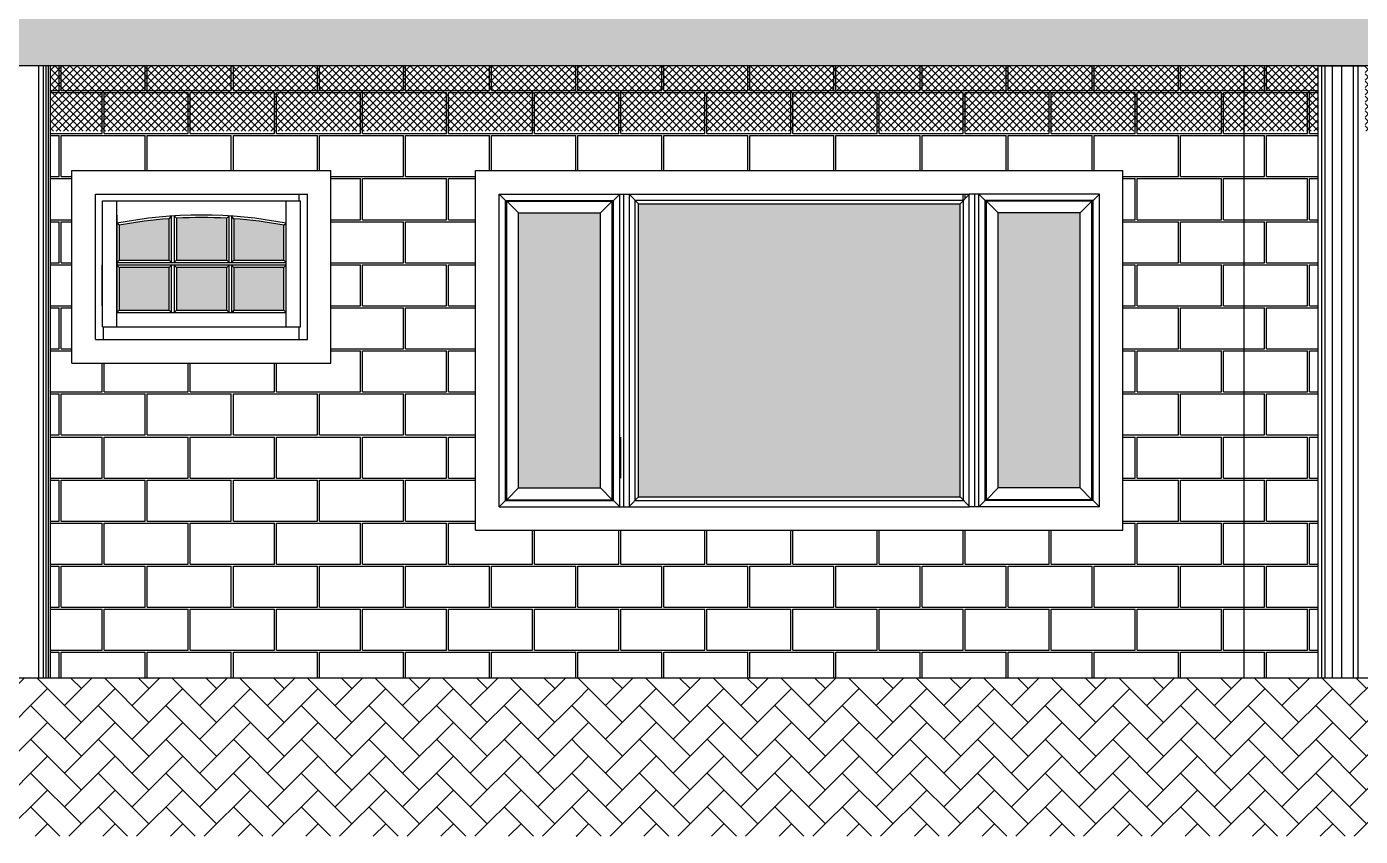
# Model space of a CAD drawing. Header units: millimetres. Extents: x 221 to 543, y -43 to 148.
# Drawn here: x 239.79 to 245.46, y 76.03 to 79.47 of the extents above; entities that cross this region are included whole.
import ezdxf

# ---------------------------------------------------------------- set-up
doc = ezdxf.new("R2010")
doc.units = ezdxf.units.MM
for name, color, linetype in [('02', 2, 'Continuous'), ('13010100', 7, 'Continuous'), ('1301020', 4, 'Continuous'), ('1301050', 3, 'Continuous')]:
    doc.layers.add(name, color=color, linetype=linetype)

msp = doc.modelspace()

# ---------------------------------------------------------------- hatches: boundary and pattern name
h = msp.add_hatch()
h.set_pattern_fill('ANSI37', color=252, scale=0.007, angle=90, style=0)
h.paths.add_polyline_path([(245.8994, 82.0313, -0.082544), (245.883, 82.0396), (245.8748, 82.0437), (245.9526, 81.8687), (247.7922, 81.8687), (247.7922, 82.0504), (247.747, 82.0504), (247.754, 82.0469), (247.754, 81.8969), (247.684, 81.8969), (247.3791, 82.0504), (247.3433, 82.0504, -0.489043), (247.255, 82.0504), (247.1458, 82.0504, -0.489043), (247.0574, 82.0504), (247.0095, 82.0504), (247.0165, 82.0469), (247.0165, 81.8969), (246.9465, 81.8969), (246.6416, 82.0504), (246.553, 82.0504, -0.489043), (246.4646, 82.0504), (246.3554, 82.0504, -0.489043), (246.267, 82.0504), (246.2293, 82.0504), (246.2364, 82.0469), (246.2364, 81.8969), (246.1664, 81.8969)])
h.paths.add_polyline_path([(245.0016, 82.0504), (244.2716, 82.0504), (244.2716, 81.8969), (244.2016, 81.8969), (244.2016, 82.0504), (243.4716, 82.0504), (243.4716, 81.8969), (243.4016, 81.8969), (243.4016, 82.0504), (242.6716, 82.0504), (242.6716, 81.8969), (242.6016, 81.8969), (242.6016, 82.0504), (241.8716, 82.0504), (241.8716, 81.8969), (241.8016, 81.8969), (241.8016, 82.0504), (241.7922, 82.0504), (241.7922, 81.8672), (245.8718, 81.8672), (245.8718, 82.0504), (245.8582, 82.0504), (245.8582, 81.8969), (245.7882, 81.8969), (245.7882, 82.0504), (245.0716, 82.0504), (245.0716, 81.8969), (245.0016, 81.8969)])
h.paths.add_polyline_path([(246.5922, 80.2084), (246.4422, 80.2084), (246.4422, 79.8504), (246.5922, 79.8504)])
h.paths.add_polyline_path([(245.8718, 82.0504), (245.8718, 80.376), (246.5922, 80.376), (246.5922, 80.4297)])
h.paths.add_polyline_path([(245.9922, 80.376), (245.8718, 80.376), (245.8718, 80.2084), (245.9922, 80.2084)])
h.paths.add_polyline_path([(246.1422, 80.376), (245.9922, 80.376), (245.9922, 80.2084), (246.1422, 80.2084)])
h.paths.add_polyline_path([(246.2922, 80.376), (246.1422, 80.376), (246.1422, 80.2084), (246.2922, 80.2084)])
h.paths.add_polyline_path([(246.4422, 80.376), (246.2922, 80.376), (246.2922, 80.2084), (246.4422, 80.2084)])
h.paths.add_polyline_path([(246.5922, 80.376), (246.4422, 80.376), (246.4422, 80.2084), (246.5922, 80.2084)])
h.paths.add_polyline_path([(246.6161, 80.376), (246.5922, 80.376), (246.5922, 80.2084), (246.6905, 80.2084)])
h.paths.add_polyline_path([(246.6905, 80.2084), (246.5922, 80.2084), (246.5922, 79.8504), (246.7422, 79.8504), (246.7422, 80.0922)])
h.paths.add_polyline_path([(246.7422, 80.0922), (246.7422, 79.8504), (246.8497, 79.8504)])
h.paths.add_polyline_path([(246.4422, 80.2084), (246.2922, 80.2084), (246.2922, 79.8504), (246.4422, 79.8504)])
h.paths.add_polyline_path([(246.2922, 80.2084), (246.1422, 80.2084), (246.1422, 79.8504), (246.2922, 79.8504)])
h.paths.add_polyline_path([(246.1422, 80.2084), (245.9922, 80.2084), (245.9922, 79.8504), (246.1422, 79.8504)])
h.paths.add_polyline_path([(245.9922, 80.2084), (245.8718, 80.2084), (245.8718, 79.8504), (245.9922, 79.8504)])
h.paths.add_polyline_path([(244.9638, 79.3003), (239.8922, 79.3002), (239.8922, 79.0229), (244.9638, 79.0229)])
h.paths.add_polyline_path([(245.278, 79.3003), (244.9638, 79.3003), (244.9638, 79.0229), (245.278, 79.0229)])
h.paths.add_polyline_path([(247.7922, 79.3004), (245.478, 79.3003), (245.478, 79.0229), (247.7922, 79.0229)])
h.paths.add_polyline_path([(247.8898, 79.0229), (247.7922, 79.0229), (247.7922, 76.7502), (248.3922, 76.7502), (248.3922, 76.7002), (248.6922, 76.7002), (248.6922, 76.7429)])
h = msp.add_hatch()
h.set_pattern_fill('AR-CONC', color=252, scale=0.002, style=0)
h.set_pattern_definition([(50, (0, 0), (0.36436934, -0.03187817), [0.0381, -0.4191]), (355, (0, 0), (-0.07048565, 0.3821133), [0.03048, -0.33528]), (100.451, (0.03036, -0.00266), (0.293885, 0.35023338), [0.03238, -0.35618]), (46.1842, (0, 0.1016), (0.5421581, -0.08408466), [0.05715, -0.62865]), (96.6356, (0.0452, 0.0946), (0.4748085, 0.4948511), [0.04857, -0.53427]), (351.184, (0, 0.1016), (0.4748092, 0.4948502), [0.04572, -0.50292]), (21, (0.0508, 0.0762), (0.30322976, -0.20453104), [0.0381, -0.4191]), (326, (0.0508, 0.0762), (0.12360406, 0.36837593), [0.03048, -0.33528]), (71.4514, (0.07607, 0.05916), (0.426833, 0.1638457), [0.03238, -0.35618]), (37.5, (0, 0), (0.006177207, 0.16911008), [0, -0.331216, 0, -0.34036, 0, -0.33655]), (7.5, (0, 0), (0.13363933, 0.20036115), [0, -0.194056, 0, -0.323596, 0, -0.12827]), (327.5, (-0.11328, 0), (0.27118119, -0.01145749), [0, -0.127, 0, -0.39624, 0, -0.52578]), (317.5, (-0.16408, 0), (0.29625836, 0.05085298), [0, -0.1651, 0, -0.263144, 0, -0.37338])])
h.paths.add_polyline_path([(248.6922, 79.3004), (248.6922, 79.3004), (248.8922, 79.3004), (248.8922, 79.5504), (239.6922, 79.5504), (239.6922, 79.3004), (239.8922, 79.3004), (239.8922, 79.3002)])
h = msp.add_hatch(color=253)
h.paths.add_polyline_path([(240.8851, 78.4442), (240.6728, 78.4442), (240.6728, 78.2632), (240.8851, 78.2632)])
h.paths.add_polyline_path([(240.6418, 78.4442), (240.4288, 78.4442), (240.4288, 78.2632), (240.6418, 78.2632)])
h.paths.add_polyline_path([(240.6418, 78.6532, 0.028235), (240.4288, 78.6532), (240.4288, 78.4752), (240.6418, 78.4752)])
h.paths.add_polyline_path([(240.8851, 78.6235, 0.028382), (240.6728, 78.6512), (240.6728, 78.4752), (240.8851, 78.4752)])
h.paths.add_polyline_path([(240.3978, 78.6512, 0.028475), (240.1848, 78.6235), (240.1848, 78.4752), (240.3978, 78.4752)])
h.paths.add_polyline_path([(240.3978, 78.4442), (240.1848, 78.4442), (240.1848, 78.2632), (240.3978, 78.2632)])
h.paths.add_polyline_path([(242.2298, 78.6761), (241.8815, 78.6761), (241.8815, 77.5077), (242.2298, 77.5077)])
h.paths.add_polyline_path([(243.7573, 78.7143), (242.3918, 78.7143), (242.3918, 77.4695), (243.7573, 77.4695)])
h.paths.add_polyline_path([(244.2675, 78.6761), (243.9192, 78.6761), (243.9192, 77.5077), (244.2675, 77.5077)])
h = msp.add_hatch(color=256)
h.paths.add_polyline_path([(242.4628, 78.7143), (242.3918, 78.7143), (242.3918, 77.4695), (242.4628, 77.4695)])
h.paths.add_polyline_path([(241.9313, 78.6761), (241.8815, 78.6761), (241.8815, 77.5077), (241.9313, 77.5077)])
h = msp.add_hatch()
h.set_pattern_fill('AR-HBONE', color=252, scale=0.001, style=0)
h.paths.add_polyline_path([(242.1319, 76.0281), (242.1319, 76.7002), (232.8011, 76.7002), (232.8011, 76.0281)])
h = msp.add_hatch()
h.set_pattern_fill('AR-HBONE', color=252, scale=0.001, style=0)
h.paths.add_polyline_path([(253.6294, 76.6002), (253.0267, 76.6002), (253.0267, 76.4595), (252.897, 76.4595), (252.897, 76.2991, -0.414214), (252.797, 76.1991), (252.597, 76.1991, -0.414214), (252.497, 76.2991), (252.497, 76.4595), (252.1459, 76.4595), (252.1459, 76.6002), (251.4855, 76.6002), (251.4855, 76.03), (253.6294, 76.03)])
h.paths.add_polyline_path([(251.4855, 76.6002), (250.7902, 76.6002), (250.7902, 76.7002), (248.0728, 76.7002), (248.0728, 76.03), (251.4855, 76.03)])
h.paths.add_polyline_path([(242.1319, 76.7002), (242.1319, 76.0281), (248.0742, 76.0281), (248.0742, 76.7002)])

# ---------------------------------------------------------------- linework, layer by layer
at = {"color": 252}
for p, q in [((239.8418, 79.3004), (239.8418, 76.7004)), ((239.8617, 79.3004), (239.8617, 76.7004)), ((239.874, 79.3004), (239.874, 76.7004)), ((239.8838, 79.3004), (239.8838, 76.7004)), ((239.93, 79.1956), (239.93, 79.3002)), ((239.9386, 79.1956), (239.9386, 79.3002)), ((240.2957, 79.1956), (240.2957, 79.3002)), ((240.3043, 79.1956), (240.3043, 79.3002)), ((240.6615, 79.1956), (240.6615, 79.3002)), ((240.6701, 79.1956), (240.6701, 79.3002)), ((241.0273, 79.1956), (241.0273, 79.3003)), ((241.0358, 79.1956), (241.0358, 79.3003)), ((241.393, 79.1956), (241.393, 79.3003)), ((241.4016, 79.1956), (241.4016, 79.3003)), ((241.7588, 79.1956), (241.7588, 79.3003)), ((241.7674, 79.1956), (241.7674, 79.3003)), ((242.1245, 79.1956), (242.1245, 79.3003)), ((242.1331, 79.1956), (242.1331, 79.3003)), ((242.4903, 79.1956), (242.4903, 79.3003)), ((242.4989, 79.1956), (242.4989, 79.3003)), ((242.8561, 79.1956), (242.8561, 79.3003)), ((242.8646, 79.1956), (242.8646, 79.3003)), ((243.2218, 79.1956), (243.2218, 79.3003)), ((243.2304, 79.1956), (243.2304, 79.3003)), ((243.5876, 79.1956), (243.5876, 79.3003)), ((243.5962, 79.1956), (243.5962, 79.3003)), ((243.9533, 79.1956), (243.9533, 79.3003)), ((243.9619, 79.1956), (243.9619, 79.3003)), ((244.3191, 79.1956), (244.3191, 79.3003)), ((244.3277, 79.1956), (244.3277, 79.3003)), ((244.6849, 79.1956), (244.6849, 79.3003)), ((244.6934, 79.1956), (244.6934, 79.3003)), ((245.0506, 79.1956), (245.0506, 79.3003)), ((245.0592, 79.1956), (245.0592, 79.3003)), ((245.2929, 79.2986), (245.2929, 76.6986)), ((245.3079, 79.2986), (245.3079, 76.6986)), ((245.3378, 79.2986), (245.3378, 76.6986)), ((245.3777, 79.2986), (245.3777, 76.6986)), ((245.4276, 79.2986), (245.4276, 76.6986)), ((245.4475, 79.2986), (245.4475, 76.6986)), ((239.8922, 79.1956), (239.93, 79.1956)), ((239.8922, 79.187), (240.1129, 79.187)), ((239.9386, 79.1956), (240.2957, 79.1956)), ((240.1129, 79.0127), (240.1129, 79.187)), ((240.1214, 79.187), (240.4786, 79.187)), ((240.1214, 79.0127), (240.1214, 79.187)), ((240.3043, 79.1956), (240.6615, 79.1956)), ((240.4786, 79.0127), (240.4786, 79.187)), ((240.4872, 79.187), (240.8444, 79.187)), ((240.4872, 79.0127), (240.4872, 79.187)), ((240.6701, 79.1956), (241.0273, 79.1956)), ((240.8444, 79.0127), (240.8444, 79.187)), ((240.853, 79.187), (241.2101, 79.187)), ((240.853, 79.0127), (240.853, 79.187)), ((241.0358, 79.1956), (241.393, 79.1956)), ((241.2101, 79.0127), (241.2101, 79.187)), ((241.2187, 79.187), (241.5759, 79.187)), ((241.2187, 79.0127), (241.2187, 79.187)), ((241.4016, 79.1956), (241.7588, 79.1956)), ((241.5759, 79.0127), (241.5759, 79.187)), ((241.5845, 79.187), (241.9417, 79.187)), ((241.5845, 79.0127), (241.5845, 79.187)), ((241.7674, 79.1956), (242.1245, 79.1956)), ((241.9417, 79.0127), (241.9417, 79.187)), ((241.9502, 79.187), (242.3074, 79.187)), ((241.9502, 79.0127), (241.9502, 79.187)), ((242.1331, 79.1956), (242.4903, 79.1956)), ((242.3074, 79.0127), (242.3074, 79.187)), ((242.316, 79.187), (242.6732, 79.187)), ((242.316, 79.0127), (242.316, 79.187)), ((242.4989, 79.1956), (242.8561, 79.1956)), ((242.6732, 79.0127), (242.6732, 79.187)), ((242.6818, 79.187), (243.0389, 79.187)), ((242.6818, 79.0127), (242.6818, 79.187)), ((242.8646, 79.1956), (243.2218, 79.1956)), ((243.0389, 79.0127), (243.0389, 79.187)), ((243.0475, 79.187), (243.4047, 79.187)), ((243.0475, 79.0127), (243.0475, 79.187)), ((243.2304, 79.1956), (243.5876, 79.1956)), ((243.4047, 79.0127), (243.4047, 79.187)), ((243.4133, 79.187), (243.7705, 79.187)), ((243.4133, 79.0127), (243.4133, 79.187)), ((243.5962, 79.1956), (243.9533, 79.1956)), ((243.7705, 79.0127), (243.7705, 79.187)), ((243.779, 79.187), (244.1362, 79.187)), ((243.779, 79.0127), (243.779, 79.187)), ((243.9619, 79.1956), (244.3191, 79.1956)), ((244.1362, 79.0127), (244.1362, 79.187)), ((244.1448, 79.187), (244.502, 79.187)), ((244.1448, 79.0127), (244.1448, 79.187)), ((244.3277, 79.1956), (244.6849, 79.1956)), ((244.502, 79.0127), (244.502, 79.187)), ((244.5106, 79.187), (244.8677, 79.187)), ((244.5106, 79.0127), (244.5106, 79.187)), ((244.6934, 79.1956), (244.9638, 79.1956)), ((244.8677, 79.0127), (244.8677, 79.187)), ((244.8763, 79.187), (244.9638, 79.187)), ((244.8763, 79.0127), (244.8763, 79.187)), ((244.9638, 79.1956), (245.0506, 79.1956)), ((244.9638, 79.187), (245.2335, 79.187)), ((245.0592, 79.1956), (245.278, 79.1956)), ((245.2335, 79.0127), (245.2335, 79.187)), ((245.2421, 79.187), (245.278, 79.187)), ((245.2421, 79.0127), (245.2421, 79.187)), ((239.8922, 79.0127), (240.1129, 79.0127)), ((239.8922, 79.0042), (239.93, 79.0042)), ((239.93, 78.8299), (239.93, 79.0042)), ((239.9386, 79.0042), (240.2957, 79.0042)), ((239.9386, 78.8299), (239.9386, 79.0042)), ((240.1214, 79.0127), (240.4786, 79.0127)), ((240.2957, 78.8557), (240.2957, 79.0042)), ((240.3043, 79.0042), (240.6615, 79.0042)), ((240.3043, 78.8557), (240.3043, 79.0042)), ((240.4872, 79.0127), (240.8444, 79.0127)), ((240.6615, 78.8557), (240.6615, 79.0042)), ((240.6701, 79.0042), (241.0273, 79.0042)), ((240.6701, 78.8557), (240.6701, 79.0042)), ((240.853, 79.0127), (241.2101, 79.0127)), ((241.0273, 78.8557), (241.0273, 79.0042)), ((241.0358, 79.0042), (241.393, 79.0042)), ((241.0358, 78.8557), (241.0358, 79.0042)), ((241.2187, 79.0127), (241.5759, 79.0127)), ((241.393, 78.8299), (241.393, 79.0042)), ((241.4016, 79.0042), (241.7588, 79.0042)), ((241.4016, 78.8299), (241.4016, 79.0042)), ((241.5845, 79.0127), (241.9417, 79.0127)), ((241.7588, 78.8557), (241.7588, 79.0042)), ((241.7674, 79.0042), (242.1245, 79.0042)), ((241.7674, 78.8557), (241.7674, 79.0042)), ((241.9502, 79.0127), (242.3074, 79.0127)), ((242.1245, 78.8557), (242.1245, 79.0042)), ((242.1331, 79.0042), (242.4903, 79.0042)), ((242.1331, 78.8557), (242.1331, 79.0042)), ((242.316, 79.0127), (242.6732, 79.0127)), ((242.4903, 78.8557), (242.4903, 79.0042)), ((242.4989, 79.0042), (242.8561, 79.0042)), ((242.4989, 78.8557), (242.4989, 79.0042)), ((242.6818, 79.0127), (243.0389, 79.0127)), ((242.8561, 78.8557), (242.8561, 79.0042)), ((242.8646, 79.0042), (243.2218, 79.0042)), ((242.8646, 78.8557), (242.8646, 79.0042)), ((243.0475, 79.0127), (243.4047, 79.0127)), ((243.2218, 78.8557), (243.2218, 79.0042)), ((243.2304, 79.0042), (243.5876, 79.0042)), ((243.2304, 78.8557), (243.2304, 79.0042)), ((243.4133, 79.0127), (243.7705, 79.0127)), ((243.5876, 78.8557), (243.5876, 79.0042)), ((243.5962, 79.0042), (243.9533, 79.0042)), ((243.5962, 78.8557), (243.5962, 79.0042)), ((243.779, 79.0127), (244.1362, 79.0127)), ((243.9533, 78.8557), (243.9533, 79.0042)), ((243.9619, 79.0042), (244.3191, 79.0042)), ((243.9619, 78.8557), (243.9619, 79.0042)), ((244.1448, 79.0127), (244.502, 79.0127)), ((244.3191, 78.8557), (244.3191, 79.0042)), ((244.3277, 79.0042), (244.6849, 79.0042)), ((244.3277, 78.8557), (244.3277, 79.0042)), ((244.5106, 79.0127), (244.8677, 79.0127)), ((244.6849, 78.8299), (244.6849, 79.0042)), ((244.6934, 79.0042), (244.9638, 79.0042)), ((244.6934, 78.8299), (244.6934, 79.0042)), ((244.8763, 79.0127), (244.9638, 79.0127)), ((244.9638, 79.0127), (245.2335, 79.0127)), ((244.9638, 79.0042), (245.0506, 79.0042)), ((245.0506, 78.8299), (245.0506, 79.0042)), ((245.0592, 79.0042), (245.278, 79.0042)), ((245.0592, 78.8299), (245.0592, 79.0042)), ((245.2421, 79.0127), (245.278, 79.0127)), ((239.8922, 78.8299), (239.93, 78.8299)), ((239.8922, 78.8213), (239.9838, 78.8213)), ((239.9386, 78.8299), (239.9838, 78.8299)), ((241.0848, 78.8299), (241.393, 78.8299)), ((241.0848, 78.8213), (241.2101, 78.8213)), ((241.2101, 78.647), (241.2101, 78.8213)), ((241.2187, 78.8213), (241.5759, 78.8213)), ((241.2187, 78.647), (241.2187, 78.8213)), ((241.4016, 78.8299), (241.6995, 78.8299)), ((241.5759, 78.647), (241.5759, 78.8213)), ((241.5845, 78.8213), (241.6995, 78.8213)), ((241.5845, 78.647), (241.5845, 78.8213)), ((244.4495, 78.8299), (244.6849, 78.8299)), ((244.4495, 78.8213), (244.502, 78.8213)), ((244.502, 78.647), (244.502, 78.8213)), ((244.5106, 78.8213), (244.8677, 78.8213)), ((244.5106, 78.647), (244.5106, 78.8213)), ((244.6934, 78.8299), (244.9638, 78.8299)), ((244.8677, 78.647), (244.8677, 78.8213)), ((244.8763, 78.8213), (244.9638, 78.8213)), ((244.8763, 78.647), (244.8763, 78.8213)), ((244.9638, 78.8299), (245.0506, 78.8299)), ((244.9638, 78.8213), (245.2335, 78.8213)), ((245.0592, 78.8299), (245.278, 78.8299)), ((245.2335, 78.647), (245.2335, 78.8213)), ((245.2421, 78.8213), (245.278, 78.8213)), ((245.2421, 78.647), (245.2421, 78.8213)), ((242.3074, 78.7513), (242.3074, 78.7557)), ((243.7705, 78.7294), (243.7705, 78.7557)), ((243.779, 78.7361), (243.779, 78.7557)), ((239.8922, 78.647), (239.9838, 78.647)), ((241.0848, 78.647), (241.2101, 78.647)), ((241.2187, 78.647), (241.5759, 78.647)), ((241.5845, 78.647), (241.6995, 78.647)), ((244.4495, 78.647), (244.502, 78.647)), ((244.5106, 78.647), (244.8677, 78.647)), ((244.8763, 78.647), (244.9638, 78.647)), ((244.9638, 78.647), (245.2335, 78.647)), ((245.2421, 78.647), (245.278, 78.647)), ((239.8922, 78.6384), (239.93, 78.6384)), ((239.93, 78.4641), (239.93, 78.6384)), ((239.9386, 78.6384), (239.9838, 78.6384)), ((239.9386, 78.4641), (239.9386, 78.6384)), ((241.0848, 78.6384), (241.393, 78.6384)), ((241.393, 78.4641), (241.393, 78.6384)), ((241.4016, 78.6384), (241.6995, 78.6384)), ((241.4016, 78.4641), (241.4016, 78.6384)), ((244.4495, 78.6384), (244.6849, 78.6384)), ((244.6849, 78.4641), (244.6849, 78.6384)), ((244.6934, 78.6384), (244.9638, 78.6384)), ((244.6934, 78.4641), (244.6934, 78.6384)), ((244.9638, 78.6384), (245.0506, 78.6384)), ((245.0506, 78.4641), (245.0506, 78.6384)), ((245.0592, 78.6384), (245.278, 78.6384)), ((245.0592, 78.4641), (245.0592, 78.6384)), ((239.8922, 78.4641), (239.93, 78.4641)), ((239.8922, 78.4555), (239.9838, 78.4555)), ((239.9386, 78.4641), (239.9838, 78.4641)), ((240.1129, 78.2812), (240.1129, 78.4555)), ((241.0848, 78.4641), (241.393, 78.4641)), ((241.0848, 78.4555), (241.2101, 78.4555)), ((241.2101, 78.2812), (241.2101, 78.4555)), ((241.2187, 78.4555), (241.5759, 78.4555)), ((241.2187, 78.2812), (241.2187, 78.4555)), ((241.4016, 78.4641), (241.6995, 78.4641)), ((241.5759, 78.2812), (241.5759, 78.4555)), ((241.5845, 78.4555), (241.6995, 78.4555)), ((241.5845, 78.2812), (241.5845, 78.4555)), ((244.4495, 78.4641), (244.6849, 78.4641)), ((244.4495, 78.4555), (244.502, 78.4555)), ((244.502, 78.2812), (244.502, 78.4555)), ((244.5106, 78.4555), (244.8677, 78.4555)), ((244.5106, 78.2812), (244.5106, 78.4555)), ((244.6934, 78.4641), (244.9638, 78.4641)), ((244.8677, 78.2812), (244.8677, 78.4555)), ((244.8763, 78.4555), (244.9638, 78.4555)), ((244.8763, 78.2812), (244.8763, 78.4555)), ((244.9638, 78.4641), (245.0506, 78.4641)), ((244.9638, 78.4555), (245.2335, 78.4555)), ((245.0592, 78.4641), (245.278, 78.4641)), ((245.2335, 78.2812), (245.2335, 78.4555)), ((245.2421, 78.4555), (245.278, 78.4555)), ((245.2421, 78.2812), (245.2421, 78.4555)), ((239.8922, 78.2812), (239.9838, 78.2812)), ((239.8922, 78.2726), (239.93, 78.2726)), ((239.93, 78.0983), (239.93, 78.2726)), ((239.9386, 78.2726), (239.9838, 78.2726)), ((239.9386, 78.0983), (239.9386, 78.2726)), ((240.6615, 78.2519), (240.6615, 78.2532)), ((240.6701, 78.2532), (240.6701, 78.2605)), ((241.0848, 78.2812), (241.2101, 78.2812)), ((241.0848, 78.2726), (241.393, 78.2726)), ((241.2187, 78.2812), (241.5759, 78.2812)), ((241.393, 78.0983), (241.393, 78.2726)), ((241.4016, 78.2726), (241.6995, 78.2726)), ((241.4016, 78.0983), (241.4016, 78.2726)), ((241.5845, 78.2812), (241.6995, 78.2812)), ((244.4495, 78.2812), (244.502, 78.2812)), ((244.4495, 78.2726), (244.6849, 78.2726)), ((244.5106, 78.2812), (244.8677, 78.2812)), ((244.6849, 78.0983), (244.6849, 78.2726)), ((244.6934, 78.2726), (244.9638, 78.2726)), ((244.6934, 78.0983), (244.6934, 78.2726)), ((244.8763, 78.2812), (244.9638, 78.2812)), ((244.9638, 78.2812), (245.2335, 78.2812)), ((244.9638, 78.2726), (245.0506, 78.2726)), ((245.0506, 78.0983), (245.0506, 78.2726)), ((245.0592, 78.2726), (245.278, 78.2726)), ((245.0592, 78.0983), (245.0592, 78.2726)), ((245.2421, 78.2812), (245.278, 78.2812)), ((239.8922, 78.0983), (239.93, 78.0983)), ((239.8922, 78.0898), (239.9838, 78.0898)), ((239.9386, 78.0983), (239.9838, 78.0983)), ((241.0848, 78.0983), (241.393, 78.0983)), ((241.0848, 78.0898), (241.2101, 78.0898)), ((241.2101, 77.9155), (241.2101, 78.0898)), ((241.2187, 78.0898), (241.5759, 78.0898)), ((241.2187, 77.9155), (241.2187, 78.0898)), ((241.4016, 78.0983), (241.6995, 78.0983)), ((241.5759, 77.9155), (241.5759, 78.0898)), ((241.5845, 78.0898), (241.6995, 78.0898)), ((241.5845, 77.9155), (241.5845, 78.0898)), ((244.4495, 78.0983), (244.6849, 78.0983)), ((244.4495, 78.0898), (244.502, 78.0898)), ((244.502, 77.9155), (244.502, 78.0898)), ((244.5106, 78.0898), (244.8677, 78.0898)), ((244.5106, 77.9155), (244.5106, 78.0898)), ((244.6934, 78.0983), (244.9638, 78.0983)), ((244.8677, 77.9155), (244.8677, 78.0898)), ((244.8763, 78.0898), (244.9638, 78.0898)), ((244.8763, 77.9155), (244.8763, 78.0898)), ((244.9638, 78.0983), (245.0506, 78.0983)), ((244.9638, 78.0898), (245.2335, 78.0898)), ((245.0592, 78.0983), (245.278, 78.0983)), ((245.2335, 77.9155), (245.2335, 78.0898)), ((245.2421, 78.0898), (245.278, 78.0898)), ((245.2421, 77.9155), (245.2421, 78.0898)), ((240.1129, 77.9155), (240.1129, 78.0377)), ((240.1214, 77.9155), (240.1214, 78.0377)), ((240.4786, 77.9155), (240.4786, 78.0377)), ((240.4872, 77.9155), (240.4872, 78.0377)), ((240.8444, 77.9155), (240.8444, 78.0377)), ((240.853, 77.9155), (240.853, 78.0377)), ((239.8922, 77.9155), (240.1129, 77.9155)), ((240.1214, 77.9155), (240.4786, 77.9155)), ((240.4872, 77.9155), (240.8444, 77.9155)), ((240.853, 77.9155), (241.2101, 77.9155)), ((241.2187, 77.9155), (241.5759, 77.9155)), ((241.5845, 77.9155), (241.6995, 77.9155)), ((244.4495, 77.9155), (244.502, 77.9155)), ((244.5106, 77.9155), (244.8677, 77.9155)), ((244.8763, 77.9155), (244.9638, 77.9155)), ((244.9638, 77.9155), (245.2335, 77.9155)), ((245.2421, 77.9155), (245.278, 77.9155)), ((239.8922, 77.9069), (239.93, 77.9069)), ((239.93, 77.7326), (239.93, 77.9069)), ((239.9386, 77.9069), (240.2957, 77.9069)), ((239.9386, 77.7326), (239.9386, 77.9069)), ((240.2957, 77.7326), (240.2957, 77.9069)), ((240.3043, 77.9069), (240.6615, 77.9069)), ((240.3043, 77.7326), (240.3043, 77.9069)), ((240.6615, 77.7326), (240.6615, 77.9069)), ((240.6701, 77.9069), (241.0273, 77.9069)), ((240.6701, 77.7326), (240.6701, 77.9069)), ((241.0273, 77.7326), (241.0273, 77.9069)), ((241.0358, 77.9069), (241.393, 77.9069)), ((241.0358, 77.7326), (241.0358, 77.9069)), ((241.393, 77.7326), (241.393, 77.9069)), ((241.4016, 77.9069), (241.6995, 77.9069)), ((241.4016, 77.7326), (241.4016, 77.9069)), ((244.4495, 77.9069), (244.6849, 77.9069)), ((244.6849, 77.7326), (244.6849, 77.9069)), ((244.6934, 77.9069), (244.9638, 77.9069)), ((244.6934, 77.7326), (244.6934, 77.9069)), ((244.9638, 77.9069), (245.0506, 77.9069)), ((245.0506, 77.7326), (245.0506, 77.9069)), ((245.0592, 77.9069), (245.278, 77.9069)), ((245.0592, 77.7326), (245.0592, 77.9069)), ((239.8922, 77.7326), (239.93, 77.7326)), ((239.8922, 77.724), (240.1129, 77.724)), ((239.9386, 77.7326), (240.2957, 77.7326)), ((240.1129, 77.5497), (240.1129, 77.724)), ((240.1214, 77.724), (240.4786, 77.724)), ((240.1214, 77.5497), (240.1214, 77.724)), ((240.3043, 77.7326), (240.6615, 77.7326)), ((240.4786, 77.5497), (240.4786, 77.724)), ((240.4872, 77.724), (240.8444, 77.724)), ((240.4872, 77.5497), (240.4872, 77.724)), ((240.6701, 77.7326), (241.0273, 77.7326)), ((240.8444, 77.5497), (240.8444, 77.724)), ((240.853, 77.724), (241.2101, 77.724)), ((240.853, 77.5497), (240.853, 77.724)), ((241.0358, 77.7326), (241.393, 77.7326)), ((241.2101, 77.5497), (241.2101, 77.724)), ((241.2187, 77.724), (241.5759, 77.724)), ((241.2187, 77.5497), (241.2187, 77.724)), ((241.4016, 77.7326), (241.6995, 77.7326)), ((241.5759, 77.5497), (241.5759, 77.724)), ((241.5845, 77.724), (241.6995, 77.724)), ((241.5845, 77.5497), (241.5845, 77.724)), ((242.316, 77.5497), (242.316, 77.724)), ((244.4495, 77.7326), (244.6849, 77.7326)), ((244.4495, 77.724), (244.502, 77.724)), ((244.502, 77.5497), (244.502, 77.724)), ((244.5106, 77.724), (244.8677, 77.724)), ((244.5106, 77.5497), (244.5106, 77.724)), ((244.6934, 77.7326), (244.9638, 77.7326)), ((244.8677, 77.5497), (244.8677, 77.724)), ((244.8763, 77.724), (244.9638, 77.724)), ((244.8763, 77.5497), (244.8763, 77.724)), ((244.9638, 77.7326), (245.0506, 77.7326)), ((244.9638, 77.724), (245.2335, 77.724)), ((245.0592, 77.7326), (245.278, 77.7326)), ((245.2335, 77.5497), (245.2335, 77.724)), ((245.2421, 77.724), (245.278, 77.724)), ((245.2421, 77.5497), (245.2421, 77.724)), ((239.8922, 77.5497), (240.1129, 77.5497)), ((239.8922, 77.5411), (239.93, 77.5411)), ((239.93, 77.3668), (239.93, 77.5411)), ((239.9386, 77.5411), (240.2957, 77.5411)), ((239.9386, 77.3668), (239.9386, 77.5411)), ((240.1214, 77.5497), (240.4786, 77.5497)), ((240.2957, 77.3668), (240.2957, 77.5411)), ((240.3043, 77.5411), (240.6615, 77.5411)), ((240.3043, 77.3668), (240.3043, 77.5411)), ((240.4872, 77.5497), (240.8444, 77.5497)), ((240.6615, 77.3668), (240.6615, 77.5411)), ((240.6701, 77.5411), (241.0273, 77.5411)), ((240.6701, 77.3668), (240.6701, 77.5411)), ((240.853, 77.5497), (241.2101, 77.5497)), ((241.0273, 77.3668), (241.0273, 77.5411)), ((241.0358, 77.5411), (241.393, 77.5411)), ((241.0358, 77.3668), (241.0358, 77.5411)), ((241.2187, 77.5497), (241.5759, 77.5497)), ((241.393, 77.3668), (241.393, 77.5411)), ((241.4016, 77.5411), (241.6995, 77.5411)), ((241.4016, 77.3668), (241.4016, 77.5411)), ((241.5845, 77.5497), (241.6995, 77.5497)), ((244.4495, 77.5497), (244.502, 77.5497)), ((244.4495, 77.5411), (244.6849, 77.5411)), ((244.5106, 77.5497), (244.8677, 77.5497)), ((244.6849, 77.3668), (244.6849, 77.5411)), ((244.6934, 77.5411), (244.9638, 77.5411)), ((244.6934, 77.3668), (244.6934, 77.5411)), ((244.8763, 77.5497), (244.9638, 77.5497)), ((244.9638, 77.5497), (245.2335, 77.5497)), ((244.9638, 77.5411), (245.0506, 77.5411)), ((245.0506, 77.3668), (245.0506, 77.5411)), ((245.0592, 77.5411), (245.278, 77.5411)), ((245.0592, 77.3668), (245.0592, 77.5411)), ((245.2421, 77.5497), (245.278, 77.5497)), ((244.3191, 77.4577), (244.3191, 77.4585)), ((239.8922, 77.3668), (239.93, 77.3668)), ((239.8922, 77.3582), (240.1129, 77.3582)), ((239.9386, 77.3668), (240.2957, 77.3668)), ((240.1129, 77.1839), (240.1129, 77.3582)), ((240.1214, 77.3582), (240.4786, 77.3582)), ((240.1214, 77.1839), (240.1214, 77.3582)), ((240.3043, 77.3668), (240.6615, 77.3668)), ((240.4786, 77.1839), (240.4786, 77.3582)), ((240.4872, 77.3582), (240.8444, 77.3582)), ((240.4872, 77.1839), (240.4872, 77.3582)), ((240.6701, 77.3668), (241.0273, 77.3668)), ((240.8444, 77.1839), (240.8444, 77.3582)), ((240.853, 77.3582), (241.2101, 77.3582)), ((240.853, 77.1839), (240.853, 77.3582)), ((241.0358, 77.3668), (241.393, 77.3668)), ((241.2101, 77.1839), (241.2101, 77.3582)), ((241.2187, 77.3582), (241.5759, 77.3582)), ((241.2187, 77.1839), (241.2187, 77.3582)), ((241.4016, 77.3668), (241.6995, 77.3668)), ((241.5759, 77.1839), (241.5759, 77.3582)), ((241.5845, 77.3582), (241.6995, 77.3582)), ((241.5845, 77.1839), (241.5845, 77.3582)), ((244.4495, 77.3668), (244.6849, 77.3668)), ((244.4495, 77.3582), (244.502, 77.3582)), ((244.502, 77.1839), (244.502, 77.3582)), ((244.5106, 77.3582), (244.8677, 77.3582)), ((244.5106, 77.1839), (244.5106, 77.3582)), ((244.6934, 77.3668), (244.9638, 77.3668)), ((244.8677, 77.1839), (244.8677, 77.3582)), ((244.8763, 77.3582), (244.9638, 77.3582)), ((244.8763, 77.1839), (244.8763, 77.3582)), ((244.9638, 77.3668), (245.0506, 77.3668)), ((244.9638, 77.3582), (245.2335, 77.3582)), ((245.0592, 77.3668), (245.278, 77.3668)), ((245.2335, 77.1839), (245.2335, 77.3582)), ((245.2421, 77.3582), (245.278, 77.3582)), ((245.2421, 77.1839), (245.2421, 77.3582)), ((241.9417, 77.1839), (241.9417, 77.3281)), ((241.9502, 77.1839), (241.9502, 77.3281)), ((242.3074, 77.1839), (242.3074, 77.3281)), ((242.316, 77.1839), (242.316, 77.3281)), ((242.6732, 77.1839), (242.6732, 77.3281)), ((242.6818, 77.1839), (242.6818, 77.3281)), ((243.0389, 77.1839), (243.0389, 77.3281)), ((243.0475, 77.1839), (243.0475, 77.3281)), ((243.4047, 77.1839), (243.4047, 77.3281)), ((243.4133, 77.1839), (243.4133, 77.3281)), ((243.7705, 77.1839), (243.7705, 77.3281)), ((243.779, 77.1839), (243.779, 77.3281)), ((244.1362, 77.1839), (244.1362, 77.3281)), ((244.1448, 77.1839), (244.1448, 77.3281)), ((239.8922, 77.1839), (240.1129, 77.1839)), ((239.8922, 77.1754), (239.93, 77.1754)), ((239.93, 77.0011), (239.93, 77.1754)), ((239.9386, 77.1754), (240.2957, 77.1754)), ((239.9386, 77.0011), (239.9386, 77.1754)), ((240.1214, 77.1839), (240.4786, 77.1839)), ((240.2957, 77.0011), (240.2957, 77.1754)), ((240.3043, 77.1754), (240.6615, 77.1754)), ((240.3043, 77.0011), (240.3043, 77.1754)), ((240.4872, 77.1839), (240.8444, 77.1839)), ((240.6615, 77.0011), (240.6615, 77.1754)), ((240.6701, 77.1754), (241.0273, 77.1754)), ((240.6701, 77.0011), (240.6701, 77.1754)), ((240.853, 77.1839), (241.2101, 77.1839)), ((241.0273, 77.0011), (241.0273, 77.1754)), ((241.0358, 77.1754), (241.393, 77.1754)), ((241.0358, 77.0011), (241.0358, 77.1754)), ((241.2187, 77.1839), (241.5759, 77.1839)), ((241.393, 77.0011), (241.393, 77.1754)), ((241.4016, 77.1754), (241.7588, 77.1754)), ((241.4016, 77.0011), (241.4016, 77.1754)), ((241.5845, 77.1839), (241.9417, 77.1839)), ((241.7588, 77.0011), (241.7588, 77.1754)), ((241.7674, 77.1754), (242.1245, 77.1754)), ((241.7674, 77.0011), (241.7674, 77.1754)), ((241.9502, 77.1839), (242.3074, 77.1839)), ((242.1245, 77.0011), (242.1245, 77.1754)), ((242.1331, 77.1754), (242.4903, 77.1754)), ((242.1331, 77.0011), (242.1331, 77.1754)), ((242.316, 77.1839), (242.6732, 77.1839)), ((242.4903, 77.0011), (242.4903, 77.1754)), ((242.4989, 77.1754), (242.8561, 77.1754)), ((242.4989, 77.0011), (242.4989, 77.1754)), ((242.6818, 77.1839), (243.0389, 77.1839)), ((242.8561, 77.0011), (242.8561, 77.1754)), ((242.8646, 77.1754), (243.2218, 77.1754)), ((242.8646, 77.0011), (242.8646, 77.1754)), ((243.0475, 77.1839), (243.4047, 77.1839)), ((243.2218, 77.0011), (243.2218, 77.1754)), ((243.2304, 77.1754), (243.5876, 77.1754)), ((243.2304, 77.0011), (243.2304, 77.1754)), ((243.4133, 77.1839), (243.7705, 77.1839)), ((243.5876, 77.0011), (243.5876, 77.1754)), ((243.5962, 77.1754), (243.9533, 77.1754)), ((243.5962, 77.0011), (243.5962, 77.1754)), ((243.779, 77.1839), (244.1362, 77.1839)), ((243.9533, 77.0011), (243.9533, 77.1754)), ((243.9619, 77.1754), (244.3191, 77.1754)), ((243.9619, 77.0011), (243.9619, 77.1754)), ((244.1448, 77.1839), (244.502, 77.1839)), ((244.3191, 77.0011), (244.3191, 77.1754)), ((244.3277, 77.1754), (244.6849, 77.1754)), ((244.3277, 77.0011), (244.3277, 77.1754)), ((244.5106, 77.1839), (244.8677, 77.1839)), ((244.6849, 77.0011), (244.6849, 77.1754)), ((244.6934, 77.1754), (244.9638, 77.1754)), ((244.6934, 77.0011), (244.6934, 77.1754)), ((244.8763, 77.1839), (244.9638, 77.1839)), ((244.9638, 77.1839), (245.2335, 77.1839)), ((244.9638, 77.1754), (245.0506, 77.1754)), ((245.0506, 77.0011), (245.0506, 77.1754)), ((245.0592, 77.1754), (245.278, 77.1754)), ((245.0592, 77.0011), (245.0592, 77.1754)), ((245.2421, 77.1839), (245.278, 77.1839)), ((239.8922, 77.0011), (239.93, 77.0011)), ((239.9386, 77.0011), (240.2957, 77.0011)), ((240.3043, 77.0011), (240.6615, 77.0011)), ((240.6701, 77.0011), (241.0273, 77.0011)), ((241.0358, 77.0011), (241.393, 77.0011)), ((241.4016, 77.0011), (241.7588, 77.0011)), ((241.7674, 77.0011), (242.1245, 77.0011)), ((242.1331, 77.0011), (242.4903, 77.0011)), ((242.4989, 77.0011), (242.8561, 77.0011)), ((242.8646, 77.0011), (243.2218, 77.0011)), ((243.2304, 77.0011), (243.5876, 77.0011)), ((243.5962, 77.0011), (243.9533, 77.0011)), ((243.9619, 77.0011), (244.3191, 77.0011)), ((244.3277, 77.0011), (244.6849, 77.0011)), ((244.6934, 77.0011), (244.9638, 77.0011)), ((244.9638, 77.0011), (245.0506, 77.0011)), ((245.0592, 77.0011), (245.278, 77.0011)), ((239.8922, 76.9925), (240.1129, 76.9925)), ((240.1129, 76.8182), (240.1129, 76.9925)), ((240.1214, 76.9925), (240.4786, 76.9925)), ((240.1214, 76.8182), (240.1214, 76.9925)), ((240.4786, 76.8182), (240.4786, 76.9925)), ((240.4872, 76.9925), (240.8444, 76.9925)), ((240.4872, 76.8182), (240.4872, 76.9925)), ((240.8444, 76.8182), (240.8444, 76.9925)), ((240.853, 76.9925), (241.2101, 76.9925)), ((240.853, 76.8182), (240.853, 76.9925)), ((241.2101, 76.8182), (241.2101, 76.9925)), ((241.2187, 76.9925), (241.5759, 76.9925)), ((241.2187, 76.8182), (241.2187, 76.9925)), ((241.5759, 76.8182), (241.5759, 76.9925)), ((241.5845, 76.9925), (241.9417, 76.9925)), ((241.5845, 76.8182), (241.5845, 76.9925)), ((241.9417, 76.8182), (241.9417, 76.9925)), ((241.9502, 76.9925), (242.3074, 76.9925)), ((241.9502, 76.8182), (241.9502, 76.9925)), ((242.3074, 76.8182), (242.3074, 76.9925)), ((242.316, 76.9925), (242.6732, 76.9925)), ((242.316, 76.8182), (242.316, 76.9925)), ((242.6732, 76.8182), (242.6732, 76.9925)), ((242.6818, 76.9925), (243.0389, 76.9925)), ((242.6818, 76.8182), (242.6818, 76.9925)), ((243.0389, 76.8182), (243.0389, 76.9925)), ((243.0475, 76.9925), (243.4047, 76.9925)), ((243.0475, 76.8182), (243.0475, 76.9925)), ((243.4047, 76.8182), (243.4047, 76.9925)), ((243.4133, 76.9925), (243.7705, 76.9925)), ((243.4133, 76.8182), (243.4133, 76.9925)), ((243.7705, 76.8182), (243.7705, 76.9925)), ((243.779, 76.9925), (244.1362, 76.9925)), ((243.779, 76.8182), (243.779, 76.9925)), ((244.1362, 76.8182), (244.1362, 76.9925)), ((244.1448, 76.9925), (244.502, 76.9925)), ((244.1448, 76.8182), (244.1448, 76.9925)), ((244.502, 76.8182), (244.502, 76.9925)), ((244.5106, 76.9925), (244.8677, 76.9925)), ((244.5106, 76.8182), (244.5106, 76.9925)), ((244.8677, 76.8182), (244.8677, 76.9925)), ((244.8763, 76.9925), (244.9638, 76.9925)), ((244.8763, 76.8182), (244.8763, 76.9925)), ((244.9638, 76.9925), (245.2335, 76.9925)), ((245.2335, 76.8182), (245.2335, 76.9925)), ((245.2421, 76.9925), (245.278, 76.9925)), ((245.2421, 76.8182), (245.2421, 76.9925)), ((239.8922, 76.8182), (240.1129, 76.8182)), ((239.8922, 76.8096), (239.93, 76.8096)), ((239.93, 76.7002), (239.93, 76.8096)), ((239.9386, 76.8096), (240.2957, 76.8096)), ((239.9386, 76.7002), (239.9386, 76.8096)), ((240.1214, 76.8182), (240.4786, 76.8182)), ((240.2957, 76.7002), (240.2957, 76.8096)), ((240.3043, 76.8096), (240.6615, 76.8096)), ((240.3043, 76.7002), (240.3043, 76.8096)), ((240.4872, 76.8182), (240.8444, 76.8182)), ((240.6615, 76.7002), (240.6615, 76.8096)), ((240.6701, 76.8096), (241.0273, 76.8096)), ((240.6701, 76.7002), (240.6701, 76.8096)), ((240.853, 76.8182), (241.2101, 76.8182)), ((241.0273, 76.7002), (241.0273, 76.8096)), ((241.0358, 76.8096), (241.393, 76.8096)), ((241.0358, 76.7002), (241.0358, 76.8096)), ((241.2187, 76.8182), (241.5759, 76.8182)), ((241.393, 76.7002), (241.393, 76.8096)), ((241.4016, 76.8096), (241.7588, 76.8096)), ((241.4016, 76.7002), (241.4016, 76.8096)), ((241.5845, 76.8182), (241.9417, 76.8182)), ((241.7588, 76.7002), (241.7588, 76.8096)), ((241.7674, 76.8096), (242.1245, 76.8096)), ((241.7674, 76.7002), (241.7674, 76.8096)), ((241.9502, 76.8182), (242.3074, 76.8182)), ((242.1245, 76.7002), (242.1245, 76.8096)), ((242.1331, 76.8096), (242.4903, 76.8096)), ((242.1331, 76.7002), (242.1331, 76.8096)), ((242.316, 76.8182), (242.6732, 76.8182)), ((242.4903, 76.7002), (242.4903, 76.8096)), ((242.4989, 76.8096), (242.8561, 76.8096)), ((242.4989, 76.7002), (242.4989, 76.8096)), ((242.6818, 76.8182), (243.0389, 76.8182)), ((242.8561, 76.7002), (242.8561, 76.8096)), ((242.8646, 76.8096), (243.2218, 76.8096)), ((242.8646, 76.7002), (242.8646, 76.8096)), ((243.0475, 76.8182), (243.4047, 76.8182)), ((243.2218, 76.7002), (243.2218, 76.8096)), ((243.2304, 76.8096), (243.5876, 76.8096)), ((243.2304, 76.7002), (243.2304, 76.8096)), ((243.4133, 76.8182), (243.7705, 76.8182)), ((243.5876, 76.7002), (243.5876, 76.8096)), ((243.5962, 76.8096), (243.9533, 76.8096)), ((243.5962, 76.7002), (243.5962, 76.8096)), ((243.779, 76.8182), (244.1362, 76.8182)), ((243.9533, 76.7002), (243.9533, 76.8096)), ((243.9619, 76.8096), (244.3191, 76.8096)), ((243.9619, 76.7002), (243.9619, 76.8096)), ((244.1448, 76.8182), (244.502, 76.8182)), ((244.3191, 76.7002), (244.3191, 76.8096)), ((244.3277, 76.8096), (244.6849, 76.8096)), ((244.3277, 76.7002), (244.3277, 76.8096)), ((244.5106, 76.8182), (244.8677, 76.8182)), ((244.6849, 76.7002), (244.6849, 76.8096)), ((244.6934, 76.8096), (244.9638, 76.8096)), ((244.6934, 76.7002), (244.6934, 76.8096)), ((244.8763, 76.8182), (244.9638, 76.8182)), ((244.9638, 76.8182), (245.2335, 76.8182)), ((244.9638, 76.8096), (245.0506, 76.8096)), ((245.0506, 76.7002), (245.0506, 76.8096)), ((245.0592, 76.8096), (245.278, 76.8096)), ((245.0592, 76.7002), (245.0592, 76.8096)), ((245.2421, 76.8182), (245.278, 76.8182))]:
    msp.add_line(p, q, dxfattribs=at)
at = {"color": 4}
msp.add_line((244.9638, 79.3003), (244.9638, 76.7002), dxfattribs=at)
at = {"color": 6}
msp.add_line((250.7902, 76.7002), (229.8422, 76.7002), dxfattribs=at)
at = {"layer": '02'}
for p, q in [((239.8922, 79.3004), (239.6922, 79.3004)), ((239.8922, 79.3004), (239.8922, 76.7004)), ((248.8922, 79.3004), (239.8922, 79.3002)), ((245.278, 79.2986), (245.278, 76.6986)), ((245.478, 79.2986), (245.278, 79.2986))]:
    msp.add_line(p, q, dxfattribs=at)
at = {"layer": '13010100'}
for p, q in [((239.9838, 78.8557), (241.0848, 78.8557)), ((239.9838, 78.0377), (239.9838, 78.8557)), ((241.0848, 78.0377), (241.0848, 78.8557)), ((241.6995, 78.8557), (244.4495, 78.8557)), ((241.6995, 77.3281), (241.6995, 78.8557)), ((244.4495, 77.3281), (244.4495, 78.8557)), ((240.0838, 78.1377), (240.0838, 78.7557)), ((240.0838, 78.7557), (240.9848, 78.7557)), ((240.1138, 78.1922), (240.1138, 78.7272)), ((240.1138, 78.7272), (240.9561, 78.7272)), ((240.9498, 78.7272), (240.9498, 78.7557)), ((240.9561, 78.1922), (240.9561, 78.7272)), ((240.9848, 78.1377), (240.9848, 78.7557)), ((241.7995, 77.4281), (241.7995, 78.7557)), ((241.7995, 78.7557), (242.3118, 78.7557)), ((241.8263, 77.4549), (241.8263, 78.7289)), ((241.8263, 78.7289), (242.2851, 78.7289)), ((241.8315, 77.4577), (241.8315, 78.7261)), ((241.8315, 78.7261), (242.2799, 78.7261)), ((242.2799, 77.4577), (242.2799, 78.7261)), ((242.2851, 77.4549), (242.2851, 78.7289)), ((242.3118, 77.4281), (242.3118, 78.7557)), ((242.3118, 78.7557), (242.3528, 78.7557)), ((242.3504, 78.7557), (243.7963, 78.7557)), ((242.3528, 77.4281), (242.3528, 78.7557)), ((242.3767, 77.4544), (242.3767, 78.7294)), ((242.3767, 78.7294), (243.7724, 78.7294)), ((242.3918, 77.4695), (242.3918, 78.7143)), ((242.3918, 78.7143), (243.7573, 78.7143)), ((243.7573, 77.4695), (243.7573, 78.7143)), ((243.7724, 77.4544), (243.7724, 78.7294)), ((243.7963, 77.4281), (243.7963, 78.7557)), ((243.8372, 78.7557), (243.7963, 78.7557)), ((243.8372, 77.4281), (243.8372, 78.7557)), ((244.3495, 78.7557), (243.8372, 78.7557)), ((243.864, 77.4549), (243.864, 78.7289)), ((244.3228, 78.7289), (243.864, 78.7289)), ((243.8692, 77.4577), (243.8692, 78.7261)), ((244.3175, 78.7261), (243.8692, 78.7261)), ((244.3175, 77.4577), (244.3175, 78.7261)), ((244.3228, 77.4549), (244.3228, 78.7289)), ((244.3495, 77.4281), (244.3495, 78.7557)), ((241.8815, 77.5077), (241.8815, 78.6761)), ((241.8815, 78.6761), (242.2298, 78.6761)), ((242.2298, 77.5077), (242.2298, 78.6761)), ((243.9192, 77.5077), (243.9192, 78.6761)), ((244.2675, 78.6761), (243.9192, 78.6761)), ((244.2675, 77.5077), (244.2675, 78.6761)), ((240.1138, 78.1922), (240.9561, 78.1922)), ((240.1188, 78.1377), (240.1188, 78.1922)), ((240.9498, 78.1377), (240.9498, 78.1922)), ((240.0838, 78.1377), (240.9848, 78.1377)), ((239.9838, 78.0377), (241.0848, 78.0377)), ((241.8263, 77.4549), (242.2851, 77.4549)), ((241.8315, 77.4577), (242.2799, 77.4577)), ((241.8815, 77.5077), (242.2298, 77.5077)), ((242.3767, 77.4544), (243.7724, 77.4544)), ((242.3918, 77.4695), (243.7573, 77.4695)), ((244.3228, 77.4549), (243.864, 77.4549)), ((244.3175, 77.4577), (243.8692, 77.4577)), ((244.2675, 77.5077), (243.9192, 77.5077)), ((241.7995, 77.4281), (242.3118, 77.4281)), ((242.3118, 77.4281), (242.3528, 77.4281)), ((242.3528, 77.4281), (243.7963, 77.4281)), ((243.8372, 77.4281), (243.7963, 77.4281)), ((244.3495, 77.4281), (243.8372, 77.4281)), ((241.6995, 77.3281), (244.4495, 77.3281))]:
    msp.add_line(p, q, dxfattribs=at)
at = {"layer": '13010100', "color": 2}
for p, q in [((240.1748, 78.1922), (240.1748, 78.7272)), ((240.8951, 78.1922), (240.8951, 78.7272)), ((240.1748, 78.2532), (240.8951, 78.2532))]:
    msp.add_line(p, q, dxfattribs=at)
at = {"layer": '13010100', "linetype": 'Continuous'}
for p, q in [((240.1748, 78.6662), (240.1748, 78.2532)), ((240.3978, 78.4752), (240.3978, 78.6512)), ((240.4288, 78.6532), (240.4288, 78.4752)), ((240.6418, 78.4752), (240.6418, 78.6532)), ((240.8951, 78.2532), (240.8951, 78.6662)), ((240.1848, 78.6235), (240.1848, 78.4752)), ((240.8851, 78.4752), (240.8851, 78.6235)), ((240.1848, 78.4752), (240.3978, 78.4752)), ((240.4288, 78.4752), (240.6418, 78.4752)), ((240.6728, 78.4752), (240.8851, 78.4752)), ((240.1848, 78.4442), (240.1848, 78.2632)), ((240.3978, 78.4442), (240.1848, 78.4442)), ((240.3978, 78.2632), (240.3978, 78.4442)), ((240.4288, 78.4442), (240.4288, 78.2632)), ((240.6418, 78.4442), (240.4288, 78.4442)), ((240.6418, 78.2632), (240.6418, 78.4442)), ((240.8851, 78.4442), (240.6728, 78.4442)), ((240.6728, 78.4442), (240.6728, 78.2632)), ((240.8851, 78.2632), (240.8851, 78.4442)), ((240.1848, 78.2632), (240.3978, 78.2632)), ((240.4288, 78.2632), (240.6418, 78.2632)), ((240.6728, 78.2632), (240.8851, 78.2632))]:
    msp.add_line(p, q, dxfattribs=at)
msp.add_lwpolyline([(240.6728, 78.6512), (240.6728, 78.4752)], dxfattribs=at)
at = {"layer": '13010100', "color": 2}
msp.add_arc((240.535, 76.7688), 1.8974, 79.0584, 100.9416, dxfattribs=at)
at = {"layer": '13010100'}
for start, end in [(94.167, 100.6912), (86.7547, 93.224), (79.3088, 85.8117)]:
    msp.add_arc((240.535, 76.7688), 1.8874, start, end, dxfattribs=at)
at = {"layer": '1301020', "color": 251}
for p, q in [((240.3978, 78.6512), (240.4078, 78.6619)), ((240.4288, 78.6532), (240.4188, 78.6627)), ((240.6418, 78.6532), (240.6518, 78.6626)), ((240.6728, 78.6512), (240.6628, 78.6619)), ((240.8851, 78.6235), (240.8951, 78.6317)), ((240.1848, 78.4752), (240.1748, 78.4652)), ((240.4078, 78.4652), (240.3978, 78.4752)), ((240.4288, 78.4752), (240.4188, 78.4652)), ((240.6518, 78.4652), (240.6418, 78.4752)), ((240.6728, 78.4752), (240.6628, 78.4652)), ((240.8851, 78.4752), (240.8951, 78.4652)), ((240.1748, 78.4542), (240.1848, 78.4442)), ((240.3978, 78.4442), (240.4078, 78.4542)), ((240.4188, 78.4542), (240.4288, 78.4442)), ((240.6418, 78.4442), (240.6518, 78.4542)), ((240.6628, 78.4542), (240.6728, 78.4442)), ((240.8951, 78.4542), (240.8851, 78.4442)), ((240.4078, 78.2532), (240.3978, 78.2632)), ((240.4288, 78.2632), (240.4188, 78.2532)), ((240.6518, 78.2532), (240.6418, 78.2632)), ((240.6728, 78.2632), (240.6628, 78.2532)), ((240.8851, 78.2632), (240.8951, 78.2532))]:
    msp.add_line(p, q, dxfattribs=at)
at = {"layer": '1301020', "color": 251, "linetype": 'Continuous'}
for p, q in [((240.4078, 78.4652), (240.4078, 78.6619)), ((240.4188, 78.6627), (240.4188, 78.4652)), ((240.6518, 78.4652), (240.6518, 78.6626)), ((240.6628, 78.6619), (240.6628, 78.4652)), ((240.1748, 78.4652), (240.4078, 78.4652)), ((240.4078, 78.4542), (240.1748, 78.4542)), ((240.4078, 78.4652), (240.6518, 78.4652)), ((240.4078, 78.2532), (240.4078, 78.4542)), ((240.6518, 78.4542), (240.4078, 78.4542)), ((240.4188, 78.4542), (240.4188, 78.2532)), ((240.6518, 78.4652), (240.8951, 78.4652)), ((240.6518, 78.2532), (240.6518, 78.4542)), ((240.8951, 78.4542), (240.6518, 78.4542)), ((240.6628, 78.4542), (240.6628, 78.2532)), ((240.1848, 78.2632), (240.1748, 78.2532))]:
    msp.add_line(p, q, dxfattribs=at)
at = {"layer": '1301020'}
msp.add_line((240.1848, 78.6235), (240.1748, 78.6317), dxfattribs=at)
at = {"layer": '1301050'}
for p, q in [((241.8263, 78.7289), (241.7995, 78.7557)), ((241.8315, 78.7261), (241.8815, 78.6761)), ((242.2298, 78.6761), (242.2799, 78.7261)), ((242.2851, 78.7289), (242.3118, 78.7557)), ((242.3287, 77.4281), (242.3287, 78.7557)), ((242.3528, 78.7533), (242.3918, 78.7143)), ((243.7963, 78.7533), (243.7573, 78.7143)), ((243.8204, 77.4281), (243.8204, 78.7557)), ((243.864, 78.7289), (243.8372, 78.7557)), ((243.9192, 78.6761), (243.8692, 78.7261)), ((244.3175, 78.7261), (244.2675, 78.6761)), ((244.3228, 78.7289), (244.3495, 78.7557)), ((241.8263, 77.4549), (241.7995, 77.4281)), ((241.8315, 77.4577), (241.8815, 77.5077)), ((242.2298, 77.5077), (242.2799, 77.4577)), ((242.2851, 77.4549), (242.3118, 77.4281)), ((242.3918, 77.4695), (242.3528, 77.4305)), ((243.7573, 77.4695), (243.7963, 77.4305)), ((243.864, 77.4549), (243.8372, 77.4281)), ((243.9192, 77.5077), (243.8692, 77.4577)), ((244.3175, 77.4577), (244.2675, 77.5077)), ((244.3228, 77.4549), (244.3495, 77.4281))]:
    msp.add_line(p, q, dxfattribs=at)

doc.saveas('drawing.dxf')
